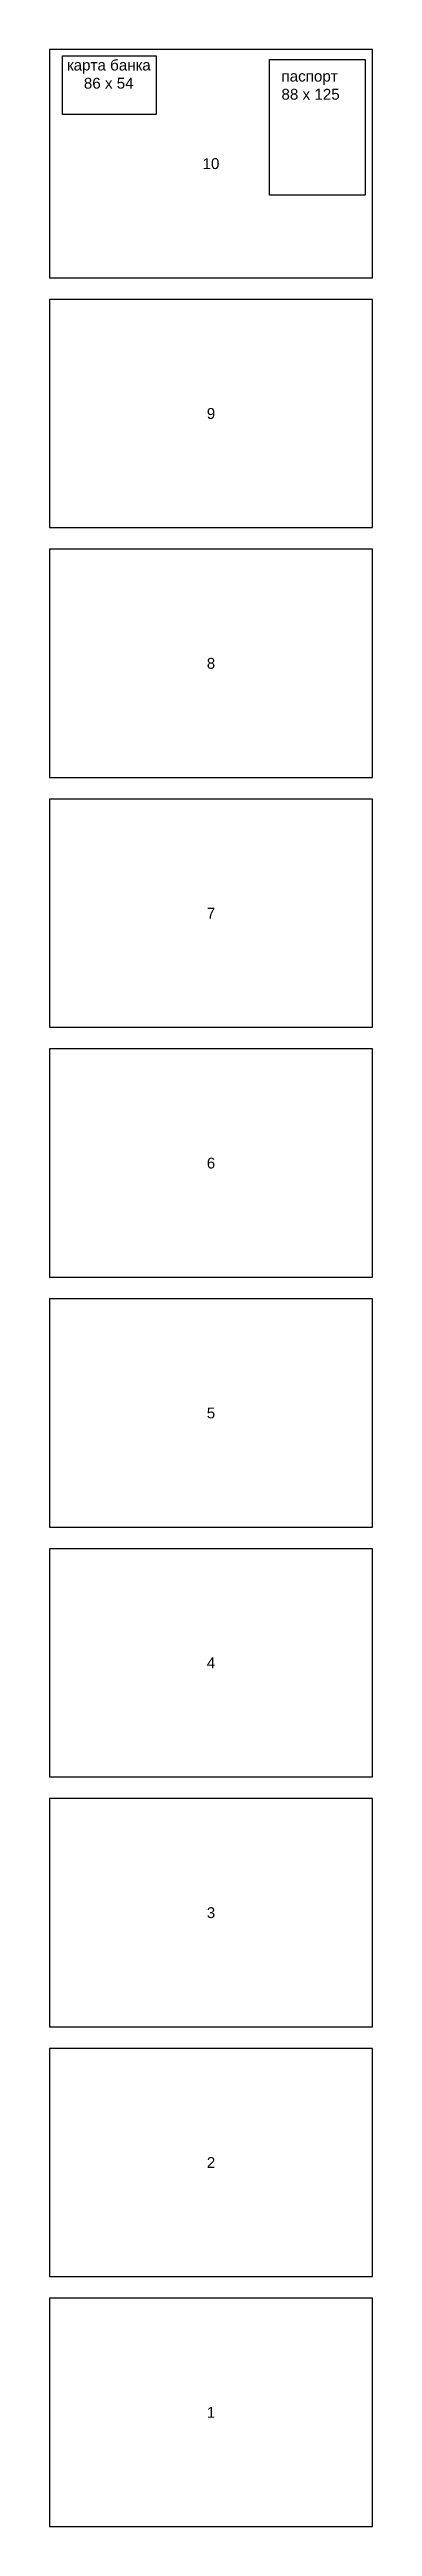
# Model space of a CAD drawing. Header units: millimetres. Extents: x 0 to 297, y 0 to 2280.
import ezdxf
from ezdxf.enums import TextEntityAlignment as Align

# ---------------------------------------------------------------- set-up
doc = ezdxf.new("R2010")
doc.units = ezdxf.units.MM
doc.layers.add('9_PAGES', color=8, linetype='Continuous')
doc.styles.get("Standard").update_dxf_attribs({"font": 'arial.ttf'})

# ---------------------------------------------------------------- blocks, each defined once
blk = doc.blocks.new('A$Cecba5f9d')
at = {"layer": '9_PAGES'}
blk.add_lwpolyline([(0, 125), (88, 125), (88, 0), (0, 0)], close=True, dxfattribs=at)
at = {"layer": '9_PAGES', "insert": (11, 114.6), "char_height": 10, "attachment_point": 1}
blk.add_mtext_dynamic_manual_height_columns('паспорт\\P88 x 125', width=69.623, gutter_width=50, heights=[0], dxfattribs=at)
blk = doc.blocks.new('A$Cf301b235')
at = {"layer": '9_PAGES'}
blk.add_lwpolyline([(0, 54), (86, 54), (86, 0), (0, 0)], close=True, dxfattribs=at)
at = {"layer": '9_PAGES', "insert": (4, 50.6), "char_height": 10, "attachment_point": 1}
blk.add_mtext_dynamic_manual_height_columns('карта банка\\P    86 x 54', width=78.431, gutter_width=50, heights=[0], dxfattribs=at)

msp = doc.modelspace()

# ---------------------------------------------------------------- linework, layer by layer
at = {"layer": '9_PAGES'}
for points in [[(0, 2070), (297, 2070), (297, 2280), (0, 2280)], [(0, 1840), (297, 1840), (297, 2050), (0, 2050)], [(0, 1610), (297, 1610), (297, 1820), (0, 1820)], [(0, 1380), (297, 1380), (297, 1590), (0, 1590)], [(0, 1150), (297, 1150), (297, 1360), (0, 1360)], [(0, 920), (297, 920), (297, 1130), (0, 1130)], [(0, 690), (297, 690), (297, 900), (0, 900)], [(0, 460), (297, 460), (297, 670), (0, 670)], [(0, 230), (297, 230), (297, 440), (0, 440)], [(0, 0), (297, 0), (297, 210), (0, 210)]]:
    msp.add_lwpolyline(points, close=True, dxfattribs=at)

# ---------------------------------------------------------------- block references
for name, p in [('A$Cf301b235', (12, 2220.1)), ('A$Cecba5f9d', (202.3, 2145.9))]:
    msp.add_blockref(name, p, dxfattribs=at)

# ---------------------------------------------------------------- texts
for s, p in [('10', (148.5, 2175)), ('9', (148.5, 1945)), ('8', (148.5, 1715)), ('7', (148.5, 1485)), ('6', (148.5, 1255)), ('5', (148.5, 1025)), ('4', (148.5, 795)), ('3', (148.5, 565)), ('2', (148.5, 335)), ('1', (148.5, 105))]:
    msp.add_text(s, height=10, dxfattribs=at).set_placement(p, align=Align.MIDDLE_CENTER)

doc.saveas('drawing.dxf')
